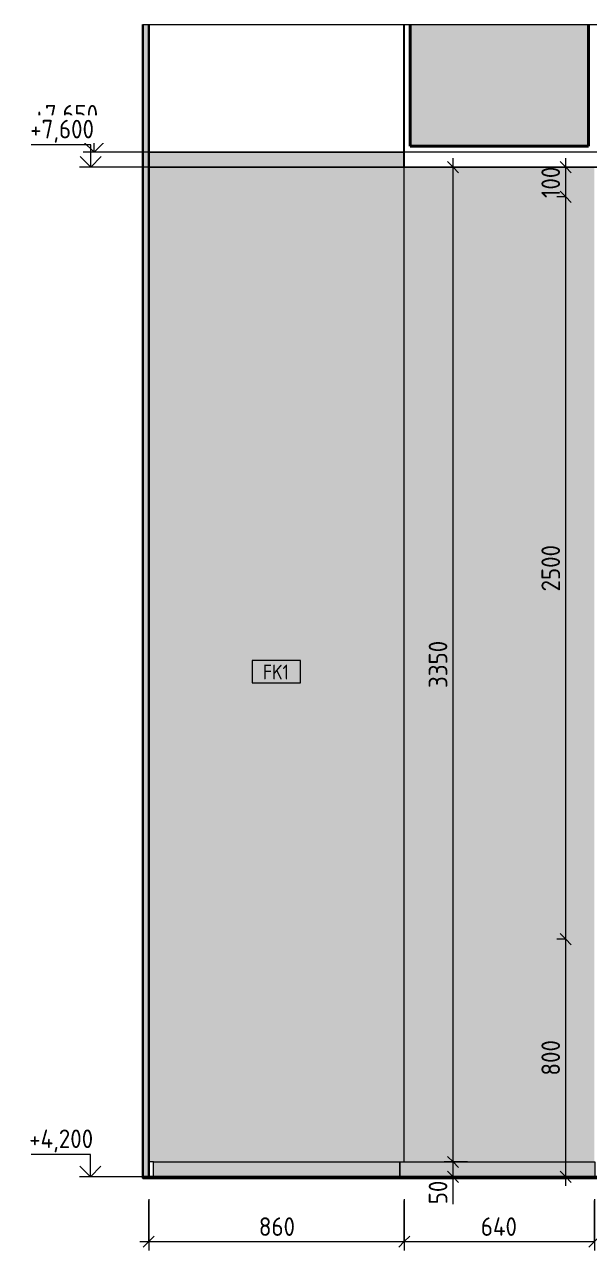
# Model space of a CAD drawing. Header units: millimetres. Extents: x 855 to 48623, y -2192 to 8255.
# Drawn here: x 27733 to 29631, y 3952 to 8080 of the extents above; entities that cross this region are included whole.
import ezdxf

# ---------------------------------------------------------------- set-up
doc = ezdxf.new("R2010")
doc.units = ezdxf.units.MM
for name, color, linetype, lineweight in [('A-ANNO-DIMS', 7, 'Continuous', 9), ('A-ANNO-DIMS-25', 7, 'Continuous', 9), ('A-CLNG', 7, 'Continuous', 9), ('A-DETL', 7, 'Continuous', 9), ('A-FLOR', 7, 'Continuous', 9), ('A-GENM', 7, 'Continuous', 9), ('A-WALL-IDEN', 7, 'Continuous', 9), ('A-WALL-PATT', 7, 'Continuous', 9), ('G-ANNO-DIMS', 7, 'Continuous', 9), ('G-ANNO-DIMS-1', 7, 'Continuous', 20), ('I-WALL', 7, 'Continuous', 9)]:
    doc.layers.add(name, color=color, linetype=linetype, lineweight=lineweight)
for name, color, linetype, lineweight, true_color in [('A-FLOR-1', 7, 'Continuous', 9, 0x787878), ('A-FLOR-FNSH-1', 7, 'Continuous', 30, 0x3c3c3c), ('A-FLOR-FNSH-2', 7, 'Continuous', 40, 0x3c3c3c), ('A-FLOR-MCUT-1', 7, 'Continuous', 9, 0x646464), ('A-WALL-4', 7, 'Continuous', 30, 0x3c3c3c), ('A-WALL-FNSH-3', 7, 'Continuous', 30, 0x3c3c3c), ('I-WALL-1', 7, 'Continuous', 9, 0x787878)]:
    doc.layers.add(name, color=color, linetype=linetype, lineweight=lineweight, true_color=true_color)
doc.styles.add('GOST Common_6', font='GOST_Common.ttf', dxfattribs={"width": 0.9, "height": 50})
doc.styles.add('ISOCPEUR_2', font='isocpeur.ttf', dxfattribs={"width": 0.9, "height": 62.5})
doc.dimstyles.new('ISO-2_5_0_9К_БОЛЬШОЙ_1', dxfattribs={"dimscale": 304.8, "dimtxt": 62.248823, "dimasz": 0.123031, "dimexe": 0.098425, "dimexo": 0.246063, "dimgap": 0, "dimtad": 1, "dimdec": 0, "dimrnd": 10, "dimzin": 0, "dimdsep": 46, "dimtxsty": 'ISOCPEUR_2', "dimblk1": 'OBLIQUE', "dimblk2": 'OBLIQUE', "dimsah": 1, "dimcen": 0.09, "dimdle": 0.098425, "dimazin": 0, "dimtfac": 1, "dimtdec": 4, "dimtix": 1, "dimtmove": 0, "dimatfit": 3, "dimfxl": 1, "dimtvp": 1, "dimtolj": 1, "dimtzin": 0, "dimarcsym": 2})
doc.dimstyles.new('ISO-2_5_0_9К_БОЛЬШОЙ_2', dxfattribs={"dimscale": 304.8, "dimtxt": 62.248823, "dimasz": 0.123031, "dimexe": 0.098425, "dimexo": 0.246063, "dimgap": 0, "dimtad": 1, "dimdec": 0, "dimrnd": 10, "dimzin": 0, "dimdsep": 46, "dimtxsty": 'ISOCPEUR_2', "dimblk1": 'OBLIQUE', "dimblk2": 'OBLIQUE', "dimsah": 1, "dimcen": 0.09, "dimdle": 0.098425, "dimazin": 0, "dimtfac": 1, "dimtdec": 4, "dimtix": 1, "dimtmove": 1, "dimatfit": 3, "dimfxl": 1, "dimtvp": 1, "dimtolj": 1, "dimtzin": 0, "dimarcsym": 2})

# ---------------------------------------------------------------- blocks, each defined once
blk = doc.blocks.new('Плинтус - Плинтус темный _ст_школа_-32862063-Развертка 2_03-3')
at = {"layer": 'A-GENM'}
for p, q in [((-30674, 4250), (-30689, 4250)), ((-30689, 4250), (-30689, 4200)), ((-30674, 4200), (-30674, 4250)), ((-30689, 4200), (-30674, 4200))]:
    blk.add_line(p, q, dxfattribs=at)
blk = doc.blocks.new('Плинтус - Плинтус темный _ст_школа_-32858995-Развертка 2_03-3')
at = {"layer": 'A-GENM'}
blk.add_line((-29845.2, 4200), (-29845.2, 4250), dxfattribs=at)
blk = doc.blocks.new('Плинтус - Плинтус темный _ст_школа_-32862104-Развертка 2_03-3')
at = {"layer": 'A-GENM'}
blk.add_hatch(color=256, dxfattribs=at).paths.add_polyline_path([(-29188.7, 4200), (-29188.8, 4250), (-29845.2, 4250), (-29845.2, 4200), (-29189.7, 4200)])
for p, q in [((-29845.2, 4250), (-29845.2, 4200)), ((-29845.2, 4250), (-29188.7, 4250)), ((-29188.7, 4250), (-29188.7, 4200))]:
    blk.add_line(p, q, dxfattribs=at)
blk = doc.blocks.new('Плинтус - Плинтус темный _ст_школа_-32862105-Развертка 2_03-3')
at = {"layer": 'A-GENM'}
blk.add_hatch(color=256, dxfattribs=at).paths.add_polyline_path([(-30630, 4200), (-29845.2, 4200), (-29845.2, 4250), (-30674, 4250), (-30674, 4200)])
blk.add_line((-30674, 4250), (-29845.2, 4250), dxfattribs=at)
blk = doc.blocks.new('Высотные отметки - Стрелка_Верх-17668718-Развертка 2_03-3')
at = {"layer": 'G-ANNO-DIMS'}
for p, q in [((-30873.7, 7725), (-31073.7, 7725)), ((-30873.7, 7650), (-30873.7, 7725)), ((-30835.8, 7650), (-30910.8, 7650))]:
    blk.add_line(p, q, dxfattribs=at)
at = {"layer": 'G-ANNO-DIMS-1'}
for q in [(-30909.1, 7685.4), (-30838.4, 7685.4)]:
    blk.add_line((-30873.7, 7650), q, dxfattribs=at)
blk = doc.blocks.new('DIMBLOCK16-Развертка 2_03-3')
at = {"layer": 'A-ANNO-DIMS-25'}
for p, q in [((28150.7, 4125), (28150.7, 3951.8)), ((28150.7, 3981.8), (28150.7, 4120)), ((29010.9, 4125), (29010.9, 3951.8)), ((29010.9, 3981.8), (29010.9, 4120)), ((28120.7, 3981.8), (29010.9, 3981.8))]:
    blk.add_line(p, q, dxfattribs=at)
at = {"layer": 'A-ANNO-DIMS-25', "lineweight": 20}
for p, q in [((28150.7, 3981.8), (28131.9, 3963)), ((28150.7, 3981.8), (28169.4, 4000.5)), ((29010.9, 3981.8), (28992.2, 3963)), ((29010.9, 3981.8), (29029.7, 4000.5))]:
    blk.add_line(p, q, dxfattribs=at)
at = {"layer": 'A-ANNO-DIMS-25', "color": 0, "insert": (28521.5, 4063.4), "char_height": 62.5, "width": 142.215, "attachment_point": 1, "line_spacing_factor": 1.149209, "style": 'ISOCPEUR_2'}
blk.add_mtext('860', dxfattribs=at)
blk = doc.blocks.new('_Oblique')
at = {"color": 0, "linetype": 'ByBlock', "lineweight": -2}
blk.add_line((-0.5, -0.5), (0.5, 0.5), dxfattribs=at)
blk = doc.blocks.new('DIMBLOCK17-Развертка 2_03-3')
at = {"layer": 'A-ANNO-DIMS-25'}
for p, q in [((29010.9, 4125), (29010.9, 3951.8)), ((29010.9, 3981.8), (29010.9, 4120)), ((29650.9, 4125), (29650.9, 3951.8)), ((29650.9, 3981.8), (29650.9, 4120)), ((29010.9, 3981.8), (29650.9, 3981.8))]:
    blk.add_line(p, q, dxfattribs=at)
at = {"layer": 'A-ANNO-DIMS-25', "lineweight": 20}
for p, q in [((29010.9, 3981.8), (28992.2, 3963)), ((29010.9, 3981.8), (29029.7, 4000.5)), ((29650.9, 3981.8), (29632.2, 3963)), ((29650.9, 3981.8), (29669.7, 4000.5))]:
    blk.add_line(p, q, dxfattribs=at)
at = {"layer": 'A-ANNO-DIMS-25', "color": 0, "insert": (29268.7, 4063.4), "char_height": 62.5, "width": 149.397, "attachment_point": 1, "line_spacing_factor": 1.149209, "style": 'ISOCPEUR_2'}
blk.add_mtext('640', dxfattribs=at)
blk = doc.blocks.new('М_стена_0001 - Типоразмер_без рамки-25382661-Развертка 2_03-3')
at = {"layer": 'A-WALL-IDEN'}
for p, q in [((-30178.9, 5938.1), (-30342.2, 5938.1)), ((-30342.2, 5938.1), (-30342.2, 5863.1)), ((-30178.9, 5863.1), (-30178.9, 5938.1)), ((-30342.2, 5863.1), (-30178.9, 5863.1))]:
    blk.add_line(p, q, dxfattribs=at)
blk = doc.blocks.new('DIMBLOCK21-Развертка 2_03-3')
at = {"layer": 'A-ANNO-DIMS-25'}
for p, q in [((29555.9, 5000), (29524.3, 5000)), ((29554.3, 4170), (29554.3, 5000)), ((29554.3, 5000), (29555.9, 5000)), ((29602.7, 4200), (29524.3, 4200)), ((29554.3, 4200), (29602.7, 4200))]:
    blk.add_line(p, q, dxfattribs=at)
at = {"layer": 'A-ANNO-DIMS-25', "lineweight": 20}
for p, q in [((29554.3, 5000), (29535.5, 5018.7)), ((29554.3, 5000), (29573, 4981.2)), ((29554.3, 4200), (29535.5, 4218.7)), ((29554.3, 4200), (29573, 4181.2))]:
    blk.add_line(p, q, dxfattribs=at)
at = {"layer": 'A-ANNO-DIMS-25', "color": 0, "insert": (29472.6, 4540.7), "char_height": 62.5, "width": 142.215, "attachment_point": 1, "rotation": 90, "line_spacing_factor": 1.149209, "style": 'ISOCPEUR_2'}
blk.add_mtext('800', dxfattribs=at)
blk = doc.blocks.new('DIMBLOCK22-Развертка 2_03-3')
at = {"layer": 'A-ANNO-DIMS-25', "lineweight": 20}
for p, q in [((29554.3, 7500), (29535.5, 7518.7)), ((29554.3, 7500), (29573, 7481.2)), ((29554.3, 5000), (29535.5, 5018.7)), ((29554.3, 5000), (29573, 4981.2))]:
    blk.add_line(p, q, dxfattribs=at)
at = {"layer": 'A-ANNO-DIMS-25'}
for p, q in [((29555.9, 7500), (29524.3, 7500)), ((29554.3, 5000), (29554.3, 7500)), ((29554.3, 7500), (29555.9, 7500)), ((29555.9, 5000), (29524.3, 5000)), ((29554.3, 5000), (29555.9, 5000))]:
    blk.add_line(p, q, dxfattribs=at)
at = {"layer": 'A-ANNO-DIMS-25', "color": 0, "insert": (29472.6, 6171), "char_height": 62.5, "width": 189.619, "attachment_point": 1, "rotation": 90, "line_spacing_factor": 1.149209, "style": 'ISOCPEUR_2'}
blk.add_mtext('2500', dxfattribs=at)
blk = doc.blocks.new('DIMBLOCK23-Развертка 2_03-3')
at = {"layer": 'A-ANNO-DIMS-25'}
for p, q in [((29602.7, 7600), (29524.3, 7600)), ((29554.3, 7500), (29554.3, 7630)), ((29554.3, 7600), (29602.7, 7600)), ((29555.9, 7500), (29524.3, 7500)), ((29554.3, 7500), (29555.9, 7500))]:
    blk.add_line(p, q, dxfattribs=at)
at = {"layer": 'A-ANNO-DIMS-25', "lineweight": 20}
for p, q in [((29554.3, 7600), (29535.5, 7618.8)), ((29554.3, 7600), (29573, 7581.2)), ((29554.3, 7500), (29535.5, 7518.7)), ((29554.3, 7500), (29573, 7481.2))]:
    blk.add_line(p, q, dxfattribs=at)
at = {"layer": 'A-ANNO-DIMS-25', "color": 0, "insert": (29472.6, 7496.1), "char_height": 62.5, "width": 129.286, "attachment_point": 1, "rotation": 90, "line_spacing_factor": 1.149209, "style": 'ISOCPEUR_2'}
blk.add_mtext('100', dxfattribs=at)
blk = doc.blocks.new('DIMBLOCK24-Развертка 2_03-3')
at = {"layer": 'A-ANNO-DIMS-25', "lineweight": 20}
for p, q in [((29175, 4250), (29156.2, 4268.7)), ((29175, 4200), (29156.2, 4218.7)), ((29175, 4250), (29193.7, 4231.2)), ((29175, 4200), (29193.7, 4181.2))]:
    blk.add_line(p, q, dxfattribs=at)
at = {"layer": 'A-ANNO-DIMS-25'}
for p, q in [((29223.5, 4250), (29145, 4250)), ((29175, 4170), (29175, 4250)), ((29175, 4250), (29223.5, 4250)), ((29175, 4211.4), (29175, 4225)), ((29175, 4107.4), (29175, 4211.4)), ((29223.5, 4200), (29145, 4200)), ((29175, 4200), (29223.5, 4200))]:
    blk.add_line(p, q, dxfattribs=at)
at = {"layer": 'A-ANNO-DIMS-25', "color": 0, "insert": (29093.3, 4107.4), "char_height": 62.5, "width": 94.81, "attachment_point": 1, "rotation": 90, "line_spacing_factor": 1.149209, "style": 'ISOCPEUR_2'}
blk.add_mtext('50', dxfattribs=at)
blk = doc.blocks.new('DIMBLOCK25-Развертка 2_03-3')
at = {"layer": 'A-ANNO-DIMS-25'}
for p, q in [((29223.5, 7600), (29145, 7600)), ((29175, 4250), (29175, 7630)), ((29175, 7600), (29223.5, 7600)), ((29223.5, 4250), (29145, 4250)), ((29175, 4250), (29223.5, 4250))]:
    blk.add_line(p, q, dxfattribs=at)
at = {"layer": 'A-ANNO-DIMS-25', "lineweight": 20}
for p, q in [((29175, 7600), (29156.2, 7618.8)), ((29175, 7600), (29193.7, 7581.2)), ((29175, 4250), (29156.2, 4268.7)), ((29175, 4250), (29193.7, 4231.2))]:
    blk.add_line(p, q, dxfattribs=at)
at = {"layer": 'A-ANNO-DIMS-25', "color": 0, "insert": (29093.3, 5846), "char_height": 62.5, "width": 189.619, "attachment_point": 1, "rotation": 90, "line_spacing_factor": 1.149209, "style": 'ISOCPEUR_2'}
blk.add_mtext('3350', dxfattribs=at)

msp = doc.modelspace()

# ---------------------------------------------------------------- hatches: boundary and pattern name
at = {"layer": 'A-CLNG'}
msp.add_hatch(color=256, dxfattribs=at).paths.add_polyline_path([(28864.2, 7600), (29009.9, 7600), (29009.9, 7650), (28151.7, 7650), (28151.7, 7600), (28272.6, 7600)])
at = {"layer": 'A-FLOR-1'}
h = msp.add_hatch(dxfattribs=at)
h.set_pattern_fill('FP_15', color=256, style=0, pattern_type=2)
h.set_pattern_definition([(45, (58840.663, 0), (-14.25598, 14.25598), []), (45, (58854.919, 0), (-14.25598, 14.25598), [25.202, -5.04, 0.8382, -4.202])])
h.paths.add_polyline_path([(29630.9, 7670), (29630.9, 8080), (29030.9, 8080), (29030.9, 7670), (29550.7, 7670)])
h.paths.add_polyline_path([(33100.9, 7670), (33280.7, 7670), (33280.7, 8080), (32680.7, 8080), (32680.7, 7670)])
at = {"layer": 'A-WALL-PATT'}
for points in [[(28151.7, 4250), (29009.9, 4250), (29009.9, 7600), (28151.7, 7600), (28151.7, 4690.6)], [(29630.9, 4250), (29650.9, 4250), (29650.9, 7600), (29009.9, 7600), (29009.9, 4250), (29550.7, 4250)]]:
    msp.add_hatch(color=256, dxfattribs=at).paths.add_polyline_path(points)
at = {"layer": 'I-WALL-1'}
h = msp.add_hatch(dxfattribs=at)
h.set_pattern_fill('FP_11', color=256, style=0, pattern_type=2)
h.set_pattern_definition([(0, (58840.663, 0), (30.48, 7.62), [2.515, -20.345, 2.515, -20.345, -121.92]), (0, (58840.663, 0), (30.48, 7.62), [-45.72, 2.515, -43.205, 2.515, -20.345, -53.34]), (0, (58840.663, 0), (30.48, 7.62), [-114.3, 2.515, -12.725, 2.515, -35.585]), (120, (58852.093, 3.81), (-21.8391136, 22.5864543), [2.515, -20.345, 2.515, -20.345, -121.92]), (120, (58852.093, 3.81), (-21.8391136, 22.5864543), [-45.72, 2.515, -43.205, 2.515, -20.345, -53.34]), (120, (58852.093, 3.81), (-21.8391136, 22.5864543), [-114.3, 2.515, -12.725, 2.515, -35.585]), (240, (58855.903, 19.05), (-8.6408864, -30.2064543), [2.515, -20.345, 2.515, -20.345, -121.92]), (240, (58855.903, 19.05), (-8.6408864, -30.2064543), [-45.72, 2.515, -43.205, 2.515, -20.345, -53.34]), (240, (58855.903, 19.05), (-8.6408864, -30.2064543), [-114.3, 2.515, -12.725, 2.515, -35.585])])
h.paths.add_polyline_path([(28130.7, 4200), (28150.7, 4200), (28150.7, 8080), (28130.7, 8080), (28130.7, 4691.5)])

# ---------------------------------------------------------------- linework, layer by layer
at = {"layer": 'A-CLNG'}
for p, q in [((28151.7, 7650), (29009.9, 7650)), ((28151.7, 7650), (28151.7, 7600)), ((29009.9, 7600), (29009.9, 7650)), ((29009.9, 7600), (28151.7, 7600)), ((33789.7, 7600), (29009.9, 7600))]:
    msp.add_line(p, q, dxfattribs=at)
at = {"layer": 'A-DETL'}
for p, q in [((28151.7, 7650), (28151.7, 7600)), ((33790.7, 7650), (28151.7, 7650)), ((28151.7, 7600), (33790.7, 7600))]:
    msp.add_line(p, q, dxfattribs=at)
at = {"layer": 'A-FLOR'}
for p, q in [((28130.6, 8080), (29030.9, 8080)), ((29630.9, 8080), (32680.7, 8080)), ((33811, 4195), (28130.6, 4195))]:
    msp.add_line(p, q, dxfattribs=at)
at = {"layer": 'A-FLOR-FNSH-1'}
for p, q in [((28130.7, 4200), (28130.7, 4195)), ((28130.7, 4195), (33810.7, 4195)), ((33789.7, 4200), (28150.7, 4200))]:
    msp.add_line(p, q, dxfattribs=at)
at = {"layer": 'A-FLOR-FNSH-2'}
for p, q in [((29030.9, 8080), (29030.9, 7670)), ((29630.9, 7670), (29630.9, 8080)), ((29030.9, 7670), (29630.9, 7670))]:
    msp.add_line(p, q, dxfattribs=at)
at = {"layer": 'A-FLOR-MCUT-1'}
msp.add_line((29030.9, 8080), (29630.9, 8080), dxfattribs=at)
at = {"layer": 'A-WALL-4'}
for p, q in [((28130.7, 8080.1), (28130.7, 4200)), ((28150.7, 7600), (28150.7, 8080.1)), ((28130.7, 4200), (28150.7, 4200))]:
    msp.add_line(p, q, dxfattribs=at)
at = {"layer": 'A-WALL-FNSH-3'}
for p, q in [((28150.7, 7600), (28150.7, 4200)), ((28151.7, 7600), (28150.7, 7600)), ((28151.7, 4200), (28151.7, 7600))]:
    msp.add_line(p, q, dxfattribs=at)
at = {"layer": 'G-ANNO-DIMS'}
for p, q in [((28194.7, 7650), (27966.9, 7650)), ((28252.7, 7600), (27955.5, 7600)), ((28280.8, 4200), (27954.9, 4200))]:
    msp.add_line(p, q, dxfattribs=at)
at = {"layer": 'I-WALL'}
for p, q in [((29009.9, 7650), (29009.9, 8080)), ((29010.9, 8080), (29010.9, 7600)), ((29009.9, 7600), (29009.9, 4250)), ((28130.7, 4194.4), (28130.7, 4195))]:
    msp.add_line(p, q, dxfattribs=at)

# ---------------------------------------------------------------- block references
at = {"layer": 'A-GENM'}
for name in ['Плинтус - Плинтус темный _ст_школа_-32862063-Развертка 2_03-3', 'Плинтус - Плинтус темный _ст_школа_-32862105-Развертка 2_03-3', 'Плинтус - Плинтус темный _ст_школа_-32858995-Развертка 2_03-3', 'Плинтус - Плинтус темный _ст_школа_-32862104-Развертка 2_03-3']:
    msp.add_blockref(name, (58840.7, 0), dxfattribs=at)
at = {"layer": 'A-WALL-IDEN'}
msp.add_blockref('М_стена_0001 - Типоразмер_без рамки-25382661-Развертка 2_03-3', (58840.7, 0), dxfattribs=at)
at = {"layer": 'G-ANNO-DIMS'}
for p in [(58840.7, 0), (58829.2, -50), (58828.6, -3450)]:
    msp.add_blockref('Высотные отметки - Стрелка_Верх-17668718-Развертка 2_03-3', p, dxfattribs=at)

# ---------------------------------------------------------------- texts
at = {"layer": 'A-WALL-IDEN', "insert": (28535.2, 5924.5), "char_height": 50, "width": 111.835, "attachment_point": 1, "style": 'GOST Common_6'}
msp.add_mtext('FK1', dxfattribs=at)

# ---------------------------------------------------------------- dimensions: what is measured, and where the dimension line sits
at = {"layer": 'A-ANNO-DIMS'}
for base, p1, p2, override, picture, middle in [((29175, 7600), (29148.5, 4250), (29148.5, 7600), {"dimpost": '<>', "dimfxl": 3350}, 'DIMBLOCK25-Развертка 2_03-3', (29143.7, 5925)), ((29554.3, 7600), (29630.9, 7500), (29527.7, 7600), {"dimpost": '<>', "dimfxl": 143.682092}, 'DIMBLOCK23-Развертка 2_03-3', (29523, 7550)), ((29554.3, 7500), (29630.9, 5000), (29630.9, 7500), {"dimpost": '<>', "dimfxl": 2500}, 'DIMBLOCK22-Развертка 2_03-3', (29523, 6250)), ((29554.3, 5000), (29527.7, 4200), (29630.9, 5000), {"dimpost": '<>', "dimfxl": 806.625405}, 'DIMBLOCK21-Развертка 2_03-3', (29523, 4600))]:
    dim = msp.add_linear_dim(base=base, p1=p1, p2=p2, angle=90, dimstyle='ISO-2_5_0_9К_БОЛЬШОЙ_1', override=override, dxfattribs=at)
    dim.commit()
    dim.dimension.update_dxf_attribs({"geometry": picture, "text_midpoint": middle})
dim = msp.add_linear_dim(base=(29175, 4250), p1=(29148.5, 4200), p2=(29148.5, 4250), angle=90, dimstyle='ISO-2_5_0_9К_БОЛЬШОЙ_2', override={"dimpost": '<>', "dimfxl": 50}, dxfattribs=at)
dim.commit()
dim.dimension.update_dxf_attribs({"geometry": 'DIMBLOCK24-Развертка 2_03-3', "text_midpoint": (29135, 4154.8), "dimtype": 160, "text_rotation": 90})
for base, p1, p2, override, picture, middle in [((29010.9, 3981.8), (28150.7, 4200), (29010.9, 4200), {"dimpost": '<>', "dimfxl": 860.256524}, 'DIMBLOCK16-Развертка 2_03-3', (28580.8, 4013)), ((29650.9, 3981.8), (29010.9, 4200), (29650.9, 4200), {"dimpost": '<>', "dimfxl": 640}, 'DIMBLOCK17-Развертка 2_03-3', (29330.9, 4013))]:
    dim = msp.add_linear_dim(base=base, p1=p1, p2=p2, dimstyle='ISO-2_5_0_9К_БОЛЬШОЙ_1', override=override, dxfattribs=at)
    dim.commit()
    dim.dimension.update_dxf_attribs({"geometry": picture, "text_midpoint": middle})

# ---------------------------------------------------------------- next in the draw order: texts
at = {"layer": 'G-ANNO-DIMS', "char_height": 62.5, "attachment_point": 1, "line_spacing_factor": 1.149209, "style": 'ISOCPEUR_2', "bg_fill": 3, "box_fill_scale": 1.25, "bg_fill_color": 256, "bg_fill_true_color": 13158600, "bg_fill_transparency": 0}
for s, insert, width in [('+7,650', (27763.3, 7809.2), 254.705), ('+4,200', (27748.5, 4359.2), 261.428)]:
    msp.add_mtext(s, dxfattribs=dict(at, insert=insert, width=width))

# ---------------------------------------------------------------- next in the draw order: texts
at = {"layer": 'G-ANNO-DIMS', "insert": (27751.9, 7759.2), "char_height": 62.5, "width": 254.705, "attachment_point": 1, "line_spacing_factor": 1.149209, "style": 'ISOCPEUR_2', "bg_fill": 3, "box_fill_scale": 1.25, "bg_fill_color": 256, "bg_fill_true_color": 13158600, "bg_fill_transparency": 0}
msp.add_mtext('+7,600', dxfattribs=at)

doc.saveas('drawing.dxf')
